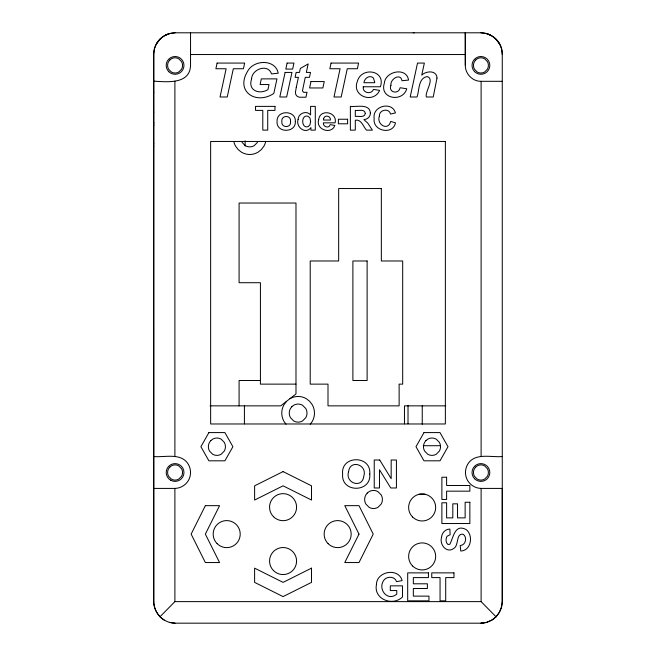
<?xml version="1.0" encoding="UTF-8"?>
<svg xmlns="http://www.w3.org/2000/svg" width="656" height="656" viewBox="0 0 656 656"><rect width="100%" height="100%" fill="white"/><g stroke="black" fill="none" stroke-linecap="round" stroke-linejoin="round"><path stroke-width="0.98" d="M153.734 146.337L153.734 145.985M153.734 143.41L153.734 143.131M153.734 125.427L153.734 124.771M153.734 111.963L153.734 112.324M153.734 92.652L153.734 92.242M408.016 423.76L408.016 405.367M154.455 48.913L153.734 54.563L153.742 601.445C153.627 612.966 163.5 623.175 175.078 623.175L480.922 623.192L486.457 622.462L491.598 620.264L496.075 616.82L481.11 601.626L481.11 488.417C475.567 488.318 470.368 485.219 467.564 480.446A16.179 16.179 0 0 1 467.564 464.514C474.632 452.279 490.991 457.585 502.266 456.543M481.11 456.543L481.11 81.311L502.266 81.311M465.309 65.215L465.284 32.8L465.309 65.215C465.071 73.751 472.517 81.516 481.11 81.311M154.816 48.06C157.333 39.237 165.935 32.898 175.078 32.8L480.93 32.8C492.107 32.702 502.299 42.181 502.266 53.497L502.266 601.47L501.545 607.095L499.421 612.31L496.075 616.82M156.587 43.698L159.982 39.196M257.455 142.368L254.2 145.681A8.758 8.758 0 0 1 245.311 145.681L242.056 142.368M286.557 401.324L283.958 404.768A16.917 16.917 0 0 0 283.958 421.431L286.032 424.194M310.214 424.194L312.289 421.431A16.917 16.917 0 0 0 312.289 404.768L309.689 401.324L306.303 398.676A16.113 16.113 0 0 0 289.944 398.676M159.933 616.829L174.898 601.626L174.898 488.417C180.441 488.318 185.64 485.219 188.444 480.446A16.179 16.179 0 0 0 188.444 464.514C181.376 452.279 165.017 457.585 153.742 456.543M491.598 620.289C498.076 616.279 502.143 609.055 502.266 601.445L502.266 488.417L481.11 488.417M164.402 35.744L169.551 33.571L175.07 32.8M491.598 620.248L486.457 622.413L480.93 623.175L486.457 622.429M169.551 33.505C160.63 35.859 153.799 44.198 153.742 53.497L153.742 601.445C153.873 609.039 157.907 616.287 164.41 620.264M153.742 81.147C166.845 81.943 190.166 84.608 190.543 65.215L190.543 32.8M413.214 32.825L414.067 32.825M190.543 54.538L465.309 54.538M260.424 380.505L239.087 380.505L239.087 405.859M295.987 384.129L260.424 384.129L260.424 282.711L239.087 282.711L239.087 203.032L295.987 203.032L295.987 393.944L280.752 405.859L210.076 405.859M445.719 405.859L404.465 405.859L404.465 423.842M423.251 445.719L440.43 445.719M153.742 488.417L174.898 488.417M419.127 494.239L425.219 494.239M174.898 601.626L481.11 601.626M480.922 32.8L486.449 33.571L491.598 35.744M169.56 622.413L175.078 623.175M486.449 33.546C493.361 35.621 499.142 41.09 501.184 48.06M496.01 39.196L499.405 43.698M501.537 48.913L502.266 54.563M153.734 123.09L153.734 122.27M422.243 405.843L422.243 424.252M245.131 140.868L245.131 145.993M244.417 405.859L244.417 423.842M174.898 81.147L174.898 456.543M265.557 142.147A16.917 16.917 0 0 1 263.925 146.165L261.326 149.617L257.939 152.266A16.113 16.113 0 0 1 241.572 152.266L238.185 149.617L235.586 146.165A16.917 16.917 0 0 1 233.954 142.147M374.674 82.041L374.65 82.713L363.941 82.713C364.236 78.302 369.779 74.522 373.412 77.949L374.674 82.041M363.252 86.764C362.169 92.972 371.304 94.989 373.502 89.396L379.635 90.397C373.379 104.165 351.37 96.194 357.364 81.369C361.333 66.477 386.064 70.036 380.423 86.764L363.252 86.764M379.373 116.128C376.232 124.427 388.147 131.553 390.705 121.393L395.494 122.869C392.878 135.448 372.255 131.077 374.174 118.465C371.96 106.1 392.132 100.778 395.429 112.922L390.541 114.062C389.057 107.584 378.922 109.782 379.373 116.128M376.429 584.635C373.461 599.272 392.731 606.62 402.481 596.985L402.481 585.841L390.304 585.841L390.304 590.556L396.773 590.556L396.773 594.106C387.909 601.773 377.872 589.76 383.366 580.88C386.064 576.058 394.879 575.82 396.503 581.667L402.12 580.617C398.725 567.333 376.429 571.155 376.429 584.635M348.582 471.713C344.826 483.185 362.366 489.073 363.793 476.182C367.68 464.661 349.992 458.987 348.582 471.713M441.545 537.338C439.266 544.382 446.556 553.664 453.616 548.564C459.208 545.603 455.625 533.041 463.169 534.271C467.49 537.182 465.752 545.284 460.217 545.53L460.75 551.024C471.238 550.728 473.542 535.247 466.211 529.613C454.641 523.324 453.452 537.871 449.745 544.406L447.843 544.39C445.613 542.471 445.654 538.715 447.023 536.288L450.123 534.73L449.877 529.08C445.358 529.007 441.791 532.967 441.545 537.338M298.103 119.4C295.479 126.928 305.622 134.89 310.928 127.6L310.928 130.126L315.29 130.126L315.29 106.379L310.591 106.379L310.591 114.931C306.696 110.069 298.226 113.275 298.103 119.4M318.685 119.63C315.388 129.626 331.477 135.087 334.855 125.411L330.181 124.648C329.23 128.953 322.719 126.846 323.351 122.836L335.109 122.836C337.733 111.864 319.808 108.453 318.685 119.63M369.763 474.034C371.608 492.91 340.931 493.05 342.629 474.165C340.538 454.985 371.608 454.928 369.763 474.034M370.386 113.037C370.599 116.653 367.36 119.425 363.924 119.646L367.795 123.139L372.37 130.126L366.466 130.126C363.203 126.641 361.431 119.039 355.306 120.212L355.306 130.126L350.37 130.126L350.37 106.379C356.429 107.166 369.771 103.222 370.386 113.037M295.348 121.475C296.102 133.242 275.922 133.283 277.053 121.278C276.602 109.691 296.053 110.028 295.348 121.475M390.935 85.239C387.942 92.545 398.61 94.915 400.103 87.732L406.753 88.773C402.8 102.771 379.193 98.949 384.334 83.173C385.252 71.16 406.581 66.707 408.549 80.073L402.03 80.745C400.537 72.554 390 79.048 390.935 85.239M251.551 79.179C247.607 90.569 259.53 94.915 267.96 89.585L269.034 84.542L260.112 84.542L261.326 78.876L276.971 78.876L273.823 93.423C256.521 105.124 235.094 91.93 247.55 71.389C253.478 59.688 275.372 58.745 278.234 73.185L271.535 73.923C267.992 63.148 251.65 69.216 251.551 79.179M310.608 121.59L309.976 124.829L308.222 126.583C300.948 129.24 300.792 113.693 308.254 116.342L309.993 118.08L310.608 121.59M365.294 113.349C364.892 118.113 358.356 115.874 355.306 116.424L355.306 110.397C358.389 110.979 364.802 108.609 365.294 113.349M290.526 121.491C291.592 128.248 280.866 128.191 281.859 121.524C280.858 114.898 291.526 114.775 290.526 121.491M323.67 118.383L323.433 120.048L330.444 120.048C330.985 116.03 324.909 114.447 323.67 118.383M437.003 78.039L433.231 96.99L426.384 96.99C424.448 92.34 435.281 78.613 427.13 76.58C418.061 78.162 419.43 90.421 417.036 96.99L410.189 96.99L417.511 63.074L424.358 63.074L421.734 75.145C426.015 70.815 436.773 69.954 437.003 78.039M296.291 87.223L295.413 92.455L295.823 94.595L297.053 96.211L299.202 97.227L305.95 97.219L307.024 92.291L303.654 92.348L302.449 90.831L305.261 77.342L309.46 77.342L310.509 72.422L306.336 72.422L308.172 63.903L300.325 68.486L299.489 72.422L296.151 72.422L295.102 77.342L298.414 77.342L296.291 87.223M287.107 63.074L285.819 69.085L292.666 69.085L293.954 63.074L287.107 63.074M217.103 63.074L215.89 68.741L226.14 68.741L220.039 96.99L227.238 96.99L233.323 68.741L243.433 68.741L244.655 63.074L217.103 63.074M285.106 72.422L279.809 96.99L286.656 96.99L291.953 72.422L285.106 72.422M310.96 81.557L309.583 87.961L322.867 87.961L324.253 81.557L310.96 81.557M331.05 63.074L329.829 68.741L340.087 68.741L333.978 96.99L341.186 96.99L347.27 68.741L357.381 68.741L358.594 63.074L331.05 63.074M205.353 505.653L191.134 534.107L205.353 562.553L219.58 562.553L205.353 534.107L219.58 505.653L205.353 505.653M358.996 534.107L344.769 562.553L358.996 562.553L373.223 534.107L358.996 505.653L344.769 505.653L358.996 534.107M208.895 432.591L200.9 446.703L208.895 460.815L224.901 460.815L232.905 446.703L224.901 432.591L208.895 432.591M423.989 432.591L415.994 446.703L423.989 460.815L439.996 460.815L447.999 446.703L439.996 432.591L423.989 432.591M169.789 60.024L168.6 61.598A7.724 7.724 0 0 0 168.6 69.2L171.339 71.988A7.355 7.355 0 0 0 178.801 71.988L181.54 69.2A7.724 7.724 0 0 0 181.54 61.598L178.801 58.81A7.355 7.355 0 0 0 171.339 58.81L169.789 60.024M475.641 60.024L474.46 61.598A7.724 7.724 0 0 0 474.46 69.2L477.191 71.988A7.355 7.355 0 0 0 484.661 71.988L487.392 69.2A7.724 7.724 0 0 0 487.392 61.598L484.661 58.81A7.355 7.355 0 0 0 477.191 58.81L475.641 60.024M169.789 467.121L168.6 468.696A7.724 7.724 0 0 0 168.6 476.305L171.339 479.085A7.355 7.355 0 0 0 178.801 479.085L181.54 476.305A7.724 7.724 0 0 0 181.54 468.696L178.801 465.916A7.355 7.355 0 0 0 171.339 465.916L169.789 467.121M210.863 440.553L209.51 442.357A8.823 8.823 0 0 0 209.51 451.049L212.634 454.231A8.405 8.405 0 0 0 221.17 454.231L224.295 451.049A8.823 8.823 0 0 0 224.295 442.357L221.17 439.176A8.405 8.405 0 0 0 212.634 439.176L210.863 440.553M291.838 406.695L290.428 408.573A9.192 9.192 0 0 0 290.428 417.626L293.675 420.947A8.758 8.758 0 0 0 302.572 420.947L305.827 417.626A9.192 9.192 0 0 0 305.819 408.573L302.572 405.26A8.758 8.758 0 0 0 293.675 405.26L291.838 406.695M367.237 493.082L365.827 494.96A9.192 9.192 0 0 0 365.827 504.013L369.082 507.326A8.758 8.758 0 0 0 377.971 507.326L381.226 504.013A9.192 9.192 0 0 0 381.226 494.96L377.971 491.647A8.758 8.758 0 0 0 369.082 491.647L367.237 493.082M425.957 440.553L424.604 442.357A8.823 8.823 0 0 0 424.604 451.049L427.728 454.231A8.405 8.405 0 0 0 436.265 454.231L439.389 451.049A8.823 8.823 0 0 0 439.389 442.357L436.265 439.176A8.405 8.405 0 0 0 427.728 439.176L425.957 440.553M475.641 467.121L474.46 468.696A7.724 7.724 0 0 0 474.46 476.305L477.191 479.085A7.355 7.355 0 0 0 484.661 479.085L487.392 476.305A7.724 7.724 0 0 0 487.392 468.696L484.661 465.916A7.355 7.355 0 0 0 477.191 465.916L475.641 467.121M283.064 471.598L254.61 485.825L254.61 500.052L283.064 485.825L311.518 500.052L311.518 485.825L283.064 471.598M311.518 568.153L283.064 582.38L254.61 568.153L254.61 582.38L283.064 596.607L311.518 582.38L311.518 568.153M274.979 106.379L255.528 106.379L255.528 110.397L262.794 110.397L262.794 130.126L267.73 130.126L267.73 110.397L274.979 110.397L274.979 106.379M347.614 119.244L338.398 119.244L338.398 123.787L347.614 123.787L347.614 119.244M445.367 141.458L210.642 141.458L210.642 423.973L445.367 423.973L445.367 141.458M381.341 188.543L338.668 188.543L338.668 260.981L310.214 260.981L310.214 384.129L328 384.129L328 405.859L399.127 405.859L399.127 384.129L402.686 384.129L402.686 260.981L381.341 260.981L381.341 188.543M367.122 260.981L352.895 260.981L352.895 380.505L367.122 380.505L367.122 260.981M379.726 460.004L374.232 460.004L374.232 487.982L379.48 487.982L379.48 469.737L390.755 487.982L396.421 487.982L396.421 460.004L391.173 460.004L391.173 478.691L379.726 460.004M446.613 477.232L441.882 477.232L441.882 499.462L446.613 499.462L446.613 491.164L469.852 491.164L469.852 485.514L446.613 485.514L446.613 477.232M469.852 502.25L465.137 502.25L465.137 517.879L457.527 517.879L457.527 503.833L452.812 503.833L452.812 517.879L446.613 517.879L446.613 502.783L441.882 502.783L441.882 523.529L469.852 523.529L469.852 502.25M428.434 572.868L407.688 572.868L407.688 600.839L428.967 600.839L428.967 596.132L413.337 596.132L413.337 588.514L427.384 588.514L427.384 583.799L413.337 583.799L413.337 577.6L428.434 577.6L428.434 572.868M453.985 572.868L431.755 572.868L431.755 577.6L440.053 577.6L440.053 600.839L445.703 600.839L445.703 577.6L453.985 577.6L453.985 572.868M474.641 71.684A8.889 8.889 0 0 0 489.515 67.699A8.889 8.889 0 0 0 478.626 56.81A8.889 8.889 0 0 0 474.641 71.684M170.634 480.2A8.889 8.889 0 0 0 183.967 472.5A8.889 8.889 0 0 0 170.634 464.801A8.889 8.889 0 0 0 170.634 480.2M474.641 478.79A8.889 8.889 0 0 0 489.515 474.805A8.889 8.889 0 0 0 478.626 463.915A8.889 8.889 0 0 0 474.641 478.79M168.789 71.684A8.889 8.889 0 0 0 183.664 67.699A8.889 8.889 0 0 0 172.774 56.81A8.889 8.889 0 0 0 168.789 71.684M273.511 516.723A13.514 13.514 0 0 0 296.118 510.663A13.514 13.514 0 0 0 279.571 494.107A13.514 13.514 0 0 0 273.511 516.723M273.511 570.597A13.514 13.514 0 0 0 296.118 564.537A13.514 13.514 0 0 0 279.571 547.99A13.514 13.514 0 0 0 273.511 570.597M217.136 543.66A13.514 13.514 0 0 0 239.752 537.6A13.514 13.514 0 0 0 223.196 521.053A13.514 13.514 0 0 0 217.136 543.66M328.098 543.66A13.514 13.514 0 0 0 350.714 537.6A13.514 13.514 0 0 0 334.158 521.053A13.514 13.514 0 0 0 328.098 543.66M412.591 517.018A13.514 13.514 0 0 0 435.207 510.958A13.514 13.514 0 0 0 418.651 494.403A13.514 13.514 0 0 0 412.591 517.018M412.591 565.972A13.514 13.514 0 0 0 435.207 559.912A13.514 13.514 0 0 0 418.651 543.365A13.514 13.514 0 0 0 412.591 565.972"/></g></svg>
